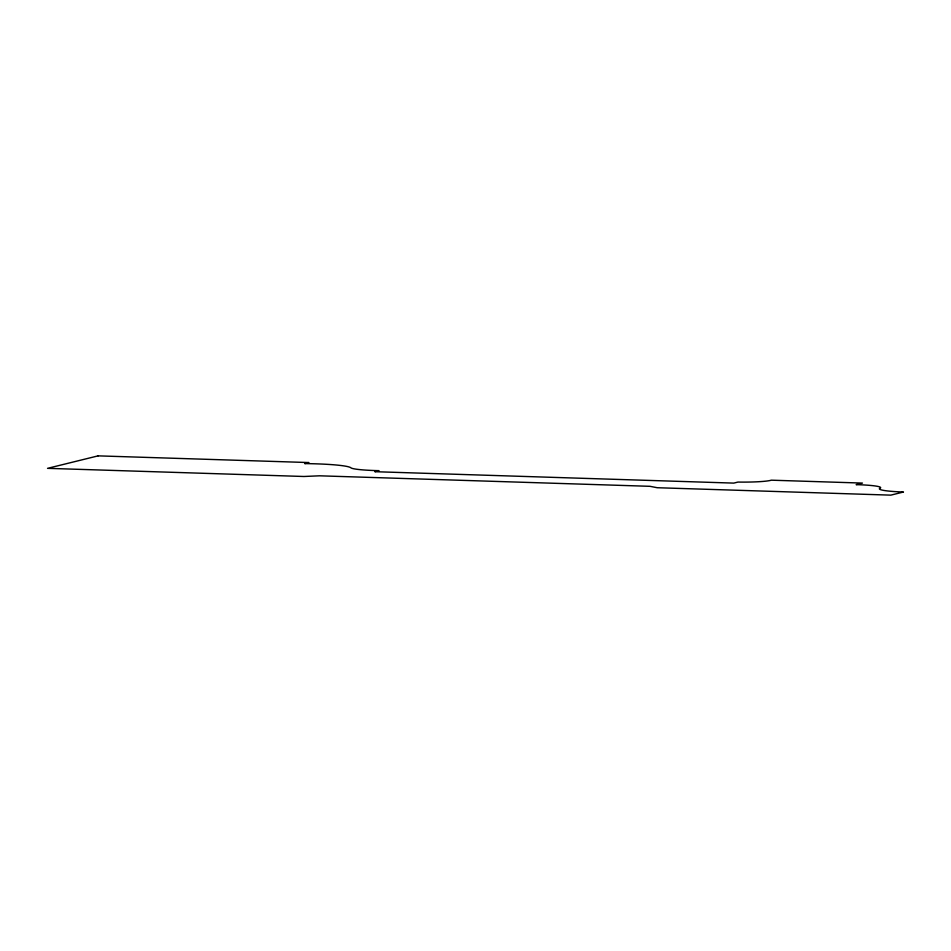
<?xml version="1.0" encoding="UTF-8"?>
<svg xmlns="http://www.w3.org/2000/svg" width="951" height="951" viewBox="0 0 951 951"><rect width="100%" height="100%" fill="white"/><g stroke="black" fill="none" stroke-linecap="round" stroke-linejoin="round"><path stroke-width="1.43" d="M98.108 455.862L47.55 468.344L303.951 476.487L319.56 475.809L650.02 486.318L657.2 487.72L890.814 495.138L903.45 492.024A39.074 3.542 -0.1 0 1 879.568 488.457A35.686 3.233 -0.1 0 0 856.15 484.641L862.462 483.084L771.297 480.184A28.221 2.556 -0.1 0 1 737.976 482.062L733.768 483.108L374.813 471.696L379.021 470.662A38.159 3.459 -0.1 0 1 351.157 468.011A54.005 4.898 -0.1 0 0 304.712 463.601L308.92 462.555L98.108 455.862"/></g></svg>
